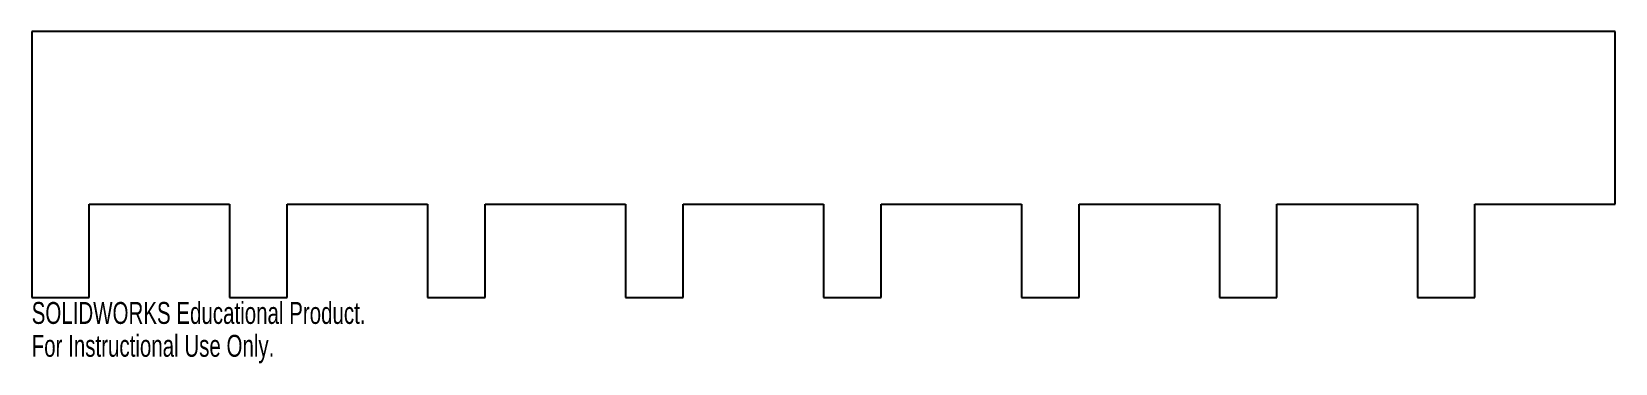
# Model space of a CAD drawing. Header units: inches. Extents: x 1.2 to 15, y 9 to 11.9.
import ezdxf

# ---------------------------------------------------------------- set-up
doc = ezdxf.new("R2010")
doc.units = ezdxf.units.IN
doc.header["$MEASUREMENT"] = 0
doc.styles.add('SLDTEXTSTYLE0', font='TXT', dxfattribs={"width": 0.7})

msp = doc.modelspace()

# ---------------------------------------------------------------- linework, layer by layer
at = {"color": 7, "linetype": 'Continuous', "lineweight": 25}
for p, q in [((15.0075, 11.9075), (1.2475, 11.9075)), ((1.2475, 11.9075), (1.2475, 9.5975)), ((15.0075, 10.4075), (15.0075, 11.9075)), ((1.7475, 9.5975), (1.7475, 10.4075)), ((1.7475, 10.4075), (2.9675, 10.4075)), ((2.9675, 10.4075), (2.9675, 9.5975)), ((3.4675, 9.5975), (3.4675, 10.4075)), ((3.4675, 10.4075), (4.6875, 10.4075)), ((4.6875, 10.4075), (4.6875, 9.5975)), ((5.1875, 9.5975), (5.1875, 10.4075)), ((5.1875, 10.4075), (6.4075, 10.4075)), ((6.4075, 10.4075), (6.4075, 9.5975)), ((6.9075, 9.5975), (6.9075, 10.4075)), ((6.9075, 10.4075), (8.1275, 10.4075)), ((8.1275, 10.4075), (8.1275, 9.5975)), ((8.6275, 9.5975), (8.6275, 10.4075)), ((8.6275, 10.4075), (9.8475, 10.4075)), ((9.8475, 10.4075), (9.8475, 9.5975)), ((10.3475, 9.5975), (10.3475, 10.4075)), ((10.3475, 10.4075), (11.5675, 10.4075)), ((11.5675, 10.4075), (11.5675, 9.5975)), ((12.0675, 9.5975), (12.0675, 10.4075)), ((12.0675, 10.4075), (13.2875, 10.4075)), ((13.2875, 10.4075), (13.2875, 9.5975)), ((13.7875, 9.5975), (13.7875, 10.4075)), ((13.7875, 10.4075), (15.0075, 10.4075)), ((1.2475, 9.5975), (1.7475, 9.5975)), ((2.9675, 9.5975), (3.4675, 9.5975)), ((4.6875, 9.5975), (5.1875, 9.5975)), ((6.4075, 9.5975), (6.9075, 9.5975)), ((8.1275, 9.5975), (8.6275, 9.5975)), ((9.8475, 9.5975), (10.3475, 9.5975)), ((11.5675, 9.5975), (12.0675, 9.5975)), ((13.2875, 9.5975), (13.7875, 9.5975))]:
    msp.add_line(p, q, dxfattribs=at)

# ---------------------------------------------------------------- texts
at = {"color": 7, "linetype": 'Continuous', "char_height": 0.1903, "attachment_point": 1, "style": 'SLDTEXTSTYLE0'}
for s, insert in [('SOLIDWORKS Educational Product.', (1.2475, 9.5574)), ('For Instructional Use Only.', (1.2475, 9.2719))]:
    msp.add_mtext(s, dxfattribs=dict(at, insert=insert))

doc.saveas('drawing.dxf')
